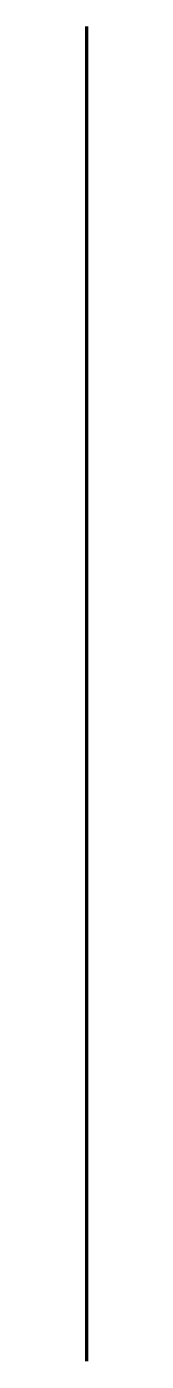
# Model space of a CAD drawing. Extents: x 1517 to 1517, y -1635 to -582.
import ezdxf

# ---------------------------------------------------------------- set-up
doc = ezdxf.new("R2010")
doc.units = 0
doc.header["$MEASUREMENT"] = 0
doc.layers.add('protego_path', color=7, linetype='Continuous', lineweight=0)

msp = doc.modelspace()

# ---------------------------------------------------------------- linework, layer by layer
at = {"layer": 'protego_path', "color": 7, "lineweight": 140}
msp.add_line((1516.5, -582.4), (1516.5, -1635.3), dxfattribs=at)

doc.saveas('drawing.dxf')
